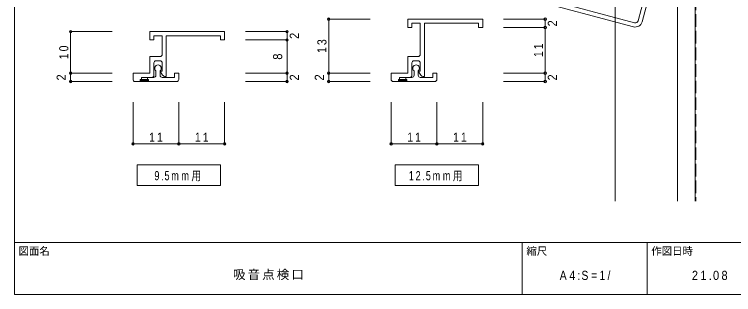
# Model space of a CAD drawing. Units: millimetres on the paper. Extents: x -141 to 141, y -98 to 98.
# Drawn here: x -141 to 31.8, y -97.5 to -30.1 of the extents above; entities that cross this region are included whole.
import ezdxf
from ezdxf.enums import TextEntityAlignment as Align

# ---------------------------------------------------------------- set-up
doc = ezdxf.new("R2010")
doc.units = ezdxf.units.MM
doc.header["$PDMODE"] = 32
doc.header["$PDSIZE"] = 0.6
doc.linetypes.add('DASHED3', pattern=[4, 3, -1])
for name, color, linetype, lineweight in [('0-0_ＫＢ製品', 2, 'Continuous', 9), ('0-2_ハッチ', 7, 'Continuous', 9), ('0-3_寸法', 4, 'Continuous', 9), ('0-5_文字', 7, 'Continuous', 9), ('0-8_他製品', 7, 'Continuous', 9), ('3-1_躯体', 3, 'Continuous', 9), ('3-8_他製品', 7, 'Continuous', 9), ('3-A_ベース', 3, 'Continuous', 9), ('F-0_図面枠', 5, 'Continuous', 9), ('F-5_F-5ﾚｲﾔ', 7, 'Continuous', 9)]:
    doc.layers.add(name, color=color, linetype=linetype, lineweight=lineweight)
doc.styles.add('HGｺﾞｼｯｸM', font='')
doc.styles.get('HGｺﾞｼｯｸM').set_extended_font_data('HGｺﾞｼｯｸM')

msp = doc.modelspace()

# ---------------------------------------------------------------- linework, layer by layer
at = {"layer": '0-0_ＫＢ製品'}
for p, q in [((-46.5, -33.25), (-46.5, -31.25)), ((-28.5, -31.25), (-46.5, -31.25)), ((-43.5, -32.25), (-45.5, -32.25)), ((-45.5, -33.25), (-45.5, -32.25)), ((-43.5, -39.75), (-43.5, -32.25)), ((-42.5, -45.05), (-42.5, -32.25)), ((-108.5, -36.25), (-108.5, -34.25)), ((-90.5, -34.25), (-108.5, -34.25)), ((-46.5, -33.25), (-45.5, -33.25)), ((-108.5, -36.25), (-107.5, -36.25)), ((-105.5, -35.25), (-107.5, -35.25)), ((-107.5, -36.25), (-107.5, -35.25)), ((-105.5, -39.75), (-105.5, -35.25)), ((-104.5, -45.05), (-104.5, -35.25)), ((-106, -40.25), (-108.5, -40.25)), ((-108.5, -44.25), (-108.5, -40.25)), ((-106, -41.25), (-107, -41.25)), ((-44, -40.25), (-46.5, -40.25)), ((-46.5, -44.25), (-46.5, -40.25)), ((-44, -41.25), (-45, -41.25)), ((-107.5, -44.75), (-107.5, -41.75)), ((-105.5, -43.751), (-105.5, -41.75)), ((-45.5, -44.75), (-45.5, -41.75)), ((-43.5, -43.751), (-43.5, -41.75)), ((-108.5, -44.25), (-112.5, -44.25)), ((-112.5, -45.75), (-112.5, -44.25)), ((-107, -43.675), (-107, -44.75)), ((-106, -44.75), (-106, -43.674)), ((-105.5, -43.751), (-106, -43.751)), ((-106, -43.751), (-105.39, -44.687)), ((-102.5, -44.25), (-102.5, -45.25)), ((-102.5, -44.25), (-101.5, -44.25)), ((-101.5, -45.75), (-101.5, -44.25)), ((-46.5, -44.25), (-50.5, -44.25)), ((-50.5, -45.75), (-50.5, -44.25)), ((-45, -43.675), (-45, -44.75)), ((-44, -44.75), (-44, -43.674)), ((-43.5, -43.751), (-44, -43.751)), ((-44, -43.751), (-43.39, -44.687)), ((-40.5, -44.25), (-40.5, -45.25)), ((-40.5, -44.25), (-39.5, -44.25)), ((-39.5, -45.75), (-39.5, -44.25)), ((-112, -46.25), (-110.75, -46.25)), ((-108, -45.25), (-110.5, -45.25)), ((-110.5, -45.25), (-110.5, -45.75)), ((-107.5, -45.25), (-109, -45.25)), ((-109, -45.25), (-109, -45.75)), ((-102, -46.25), (-108.75, -46.25)), ((-105.5, -45.25), (-102.5, -45.25)), ((-104.72, -45.05), (-104.5, -45.05)), ((-50, -46.25), (-48.75, -46.25)), ((-46, -45.25), (-48.5, -45.25)), ((-48.5, -45.25), (-48.5, -45.75)), ((-45.5, -45.25), (-47, -45.25)), ((-47, -45.25), (-47, -45.75)), ((-40, -46.25), (-46.75, -46.25)), ((-43.5, -45.25), (-40.5, -45.25)), ((-42.72, -45.05), (-42.5, -45.05))]:
    msp.add_line(p, q, dxfattribs=at)
for points in [[(-29.5, -33.25), (-29.5, -32.25), (-42.5, -32.25)], [(-29.5, -33.25), (-28.5, -33.25), (-28.5, -31.25)], [(-91.5, -36.25), (-90.5, -36.25), (-90.5, -34.25)], [(-91.5, -36.25), (-91.5, -35.25), (-104.5, -35.25)]]:
    msp.add_lwpolyline(points, dxfattribs=at)
for centre, radius, start, end in [((-107, -41.75), 0.5, 90, 180), ((-106, -39.75), 0.5, 270, 0), ((-106, -41.75), 0.5, 0, 90), ((-45, -41.75), 0.5, 90, 180), ((-44, -39.75), 0.5, 270, 0), ((-44, -41.75), 0.5, 0, 90), ((-106.5, -43.05), 0.8, 308.68222, 231.31784), ((-44.5, -43.05), 0.8, 308.68222, 231.31784), ((-108, -44.75), 0.5, 270, 0), ((-107.5, -44.75), 0.5, 270, 0), ((-105.5, -44.75), 0.5, 180, 270), ((-104.72, -44.25), 0.8, 213.07763, 270), ((-46, -44.75), 0.5, 270, 0), ((-45.5, -44.75), 0.5, 270, 0), ((-43.5, -44.75), 0.5, 180, 270), ((-42.72, -44.25), 0.8, 213.07763, 270), ((-112, -45.75), 0.5, 180, 270), ((-102, -45.75), 0.5, 270, 0), ((-50, -45.75), 0.5, 180, 270), ((-40, -45.75), 0.5, 270, 0)]:
    msp.add_arc(centre, radius, start, end, dxfattribs=at)
at = {"layer": '0-2_ハッチ'}
for p, q in [((-110.604, -45.75), (-110.75, -45.896)), ((-110.428, -45.75), (-110.75, -46.072)), ((-110.251, -45.75), (-110.75, -46.249)), ((-110.074, -45.75), (-110.574, -46.25)), ((-109.897, -45.75), (-110.397, -46.25)), ((-109.72, -45.75), (-110.22, -46.25)), ((-109.544, -45.75), (-110.044, -46.25)), ((-109.367, -45.75), (-109.867, -46.25)), ((-109.19, -45.75), (-109.69, -46.25)), ((-109.013, -45.75), (-109.513, -46.25)), ((-108.837, -45.75), (-109.337, -46.25)), ((-108.75, -45.84), (-109.16, -46.25)), ((-108.75, -46.017), (-108.983, -46.25)), ((-108.75, -46.194), (-108.806, -46.25)), ((-48.604, -45.75), (-48.75, -45.896)), ((-48.428, -45.75), (-48.75, -46.072)), ((-48.251, -45.75), (-48.75, -46.249)), ((-48.074, -45.75), (-48.574, -46.25)), ((-47.897, -45.75), (-48.397, -46.25)), ((-47.72, -45.75), (-48.22, -46.25)), ((-47.544, -45.75), (-48.044, -46.25)), ((-47.367, -45.75), (-47.867, -46.25)), ((-47.19, -45.75), (-47.69, -46.25)), ((-47.013, -45.75), (-47.513, -46.25)), ((-46.837, -45.75), (-47.337, -46.25)), ((-46.75, -45.84), (-47.16, -46.25)), ((-46.75, -46.017), (-46.983, -46.25)), ((-46.75, -46.194), (-46.806, -46.25))]:
    msp.add_line(p, q, dxfattribs=at)
at = {"layer": '0-3_寸法'}
for p, q in [((-65.5, -44.25), (-65.5, -31.25)), ((-65.5, -31.25), (-55.5, -31.25)), ((-13.5, -31.25), (-23.5, -31.25)), ((-13.5, -31.25), (-13.5, -33.25)), ((-127.5, -44.25), (-127.5, -34.25)), ((-127.5, -34.25), (-117.5, -34.25)), ((-75.5, -34.25), (-85.5, -34.25)), ((-75.5, -34.25), (-75.5, -36.25)), ((-13.5, -33.25), (-23.5, -33.25)), ((-13.5, -33.25), (-13.5, -44.25)), ((-75.5, -36.25), (-85.5, -36.25)), ((-75.5, -36.25), (-75.5, -44.25)), ((-127.5, -46.25), (-127.5, -44.25)), ((-127.5, -44.25), (-117.5, -44.25)), ((-75.5, -44.25), (-85.5, -44.25)), ((-75.5, -44.25), (-75.5, -46.25)), ((-65.5, -46.25), (-65.5, -44.25)), ((-65.5, -44.25), (-55.5, -44.25)), ((-13.5, -44.25), (-23.5, -44.25)), ((-13.5, -44.25), (-13.5, -46.25)), ((-127.5, -46.25), (-117.5, -46.25)), ((-75.5, -46.25), (-85.5, -46.25)), ((-65.5, -46.25), (-55.5, -46.25)), ((-13.5, -46.25), (-23.5, -46.25)), ((-112.5, -61.25), (-112.5, -51.25)), ((-101.5, -61.25), (-101.5, -51.25)), ((-90.5, -61.25), (-90.5, -51.25)), ((-50.5, -61.25), (-50.5, -51.25)), ((-39.5, -61.25), (-39.5, -51.25)), ((-28.5, -61.25), (-28.5, -51.25)), ((-112.5, -61.25), (-101.5, -61.25)), ((-101.5, -61.25), (-90.5, -61.25)), ((-50.5, -61.25), (-39.5, -61.25)), ((-39.5, -61.25), (-28.5, -61.25))]:
    msp.add_line(p, q, dxfattribs=at)
for p in [(-65.5, -31.25), (-13.5, -31.25), (-127.5, -34.25), (-75.5, -34.25), (-13.5, -33.25), (-75.5, -36.25), (-127.5, -44.25), (-75.5, -44.25), (-65.5, -44.25), (-13.5, -44.25), (-127.5, -46.25), (-75.5, -46.25), (-65.5, -46.25), (-13.5, -46.25), (-112.5, -61.25), (-101.5, -61.25), (-90.5, -61.25), (-50.5, -61.25), (-39.5, -61.25), (-28.5, -61.25)]:
    msp.add_point(p, dxfattribs=at)
at = {"layer": '0-5_文字'}
for points in [[(-111.5, -71.25), (-91.5, -71.25), (-91.5, -66.25), (-111.5, -66.25)], [(-49.5, -71.25), (-29.5, -71.25), (-29.5, -66.25), (-49.5, -66.25)]]:
    msp.add_lwpolyline(points, close=True, dxfattribs=at)
at = {"layer": '0-8_他製品'}
for p, q in [((-108.75, -45.75), (-110.75, -45.75)), ((-110.75, -45.75), (-110.75, -46.25)), ((-46.75, -45.75), (-48.75, -45.75)), ((-48.75, -45.75), (-48.75, -46.25))]:
    msp.add_line(p, q, dxfattribs=at)
for points in [[(-108.75, -45.75), (-108.75, -46.25), (-110.75, -46.25)], [(-46.75, -45.75), (-46.75, -46.25), (-48.75, -46.25)]]:
    msp.add_lwpolyline(points, dxfattribs=at)
at = {"layer": '3-1_躯体'}
for p, q in [((18.333, -75), (18.333, -26.083)), ((22.5, -75), (22.5, -26.083))]:
    msp.add_line(p, q, dxfattribs=at)
at = {"layer": '3-8_他製品'}
for p, q in [((3.333, -75), (3.333, 87.5)), ((18.333, -75), (18.333, -18.75))]:
    msp.add_line(p, q, dxfattribs=at)
at = {"layer": '3-8_他製品', "linetype": 'DASHED3'}
msp.add_line((22.667, -26.083), (22.667, -75), dxfattribs=at)
at = {"layer": '3-A_ベース'}
for p, q in [((16.578, -2.676), (8.814, -31.653)), ((17.544, -2.934), (9.78, -31.912)), ((7.739, -33.091), (-21.239, -25.326)), ((7.997, -32.125), (-20.98, -24.36))]:
    msp.add_line(p, q, dxfattribs=at)
for radius in [1.667, 0.667]:
    msp.add_arc((8.17, -31.481), radius, 255, 345, dxfattribs=at)
at = {"layer": 'F-0_図面枠'}
for p, q in [((-141, -97.5), (-141, 97.5)), ((-141, -85), (141, -85)), ((-19, -97.5), (-19, -85)), ((11, -97.5), (11, -85)), ((141, -97.5), (-141, -97.5))]:
    msp.add_line(p, q, dxfattribs=at)

# ---------------------------------------------------------------- texts
at = {"layer": '0-3_寸法', "color": 7, "style": 'HGｺﾞｼｯｸM', "width": 0.9}
for s, p in [('2', (-10, -33)), ('2', (-72, -36)), ('8', (-76, -41)), ('2', (-128, -46)), ('2', (-72, -46)), ('2', (-66, -46)), ('2', (-10, -46))]:
    msp.add_text(s, height=2.199, rotation=90, dxfattribs=at).set_placement(p, align=Align.BOTTOM_LEFT)
at = {"layer": '0-3_寸法', "color": 7, "char_height": 2.199, "attachment_point": 7, "rotation": 90, "style": 'HGｺﾞｼｯｸM'}
for s, insert in [('\\T1.36;\\W0.85;13', (-66, -39.375)), ('\\T1.36;\\W0.85;10', (-128, -40.875)), ('\\T1.36;\\W0.85;11', (-14, -40.375))]:
    msp.add_mtext(s, dxfattribs=dict(at, insert=insert))
at = {"layer": '0-3_寸法', "color": 7, "char_height": 2.199, "attachment_point": 7, "style": 'HGｺﾞｼｯｸM'}
for insert in [(-108.625, -60.75), (-97.625, -60.75), (-46.625, -60.75), (-35.625, -60.75)]:
    msp.add_mtext('\\T1.36;\\W0.85;11', dxfattribs=dict(at, insert=insert))
at = {"layer": '0-5_文字', "char_height": 2.199, "attachment_point": 7, "style": 'HGｺﾞｼｯｸM'}
for s, insert in [('\\T1.32;\\W0.75;9.5mm用', (-107.375, -70.25)), ('\\T1.33;\\W0.75;12.5mm用', (-46.25, -70.25))]:
    msp.add_mtext(s, dxfattribs=dict(at, insert=insert))
at = {"layer": 'F-0_図面枠', "color": 7, "style": 'HGｺﾞｼｯｸM'}
msp.add_text('図面名', height=1.833, dxfattribs=at).set_placement((-140, -88.5), align=Align.BOTTOM_LEFT)
at = {"layer": 'F-5_F-5ﾚｲﾔ', "style": 'HGｺﾞｼｯｸM'}
for s, p in [('縮尺', (-18, -88.5)), ('作図日時', (12, -88.5))]:
    msp.add_text(s, height=1.833, dxfattribs=at).set_placement(p, align=Align.BOTTOM_LEFT)
at = {"layer": 'F-5_F-5ﾚｲﾔ', "char_height": 2.199, "attachment_point": 7, "style": 'HGｺﾞｼｯｸM'}
for s, insert in [('\\T1.17;吸音点検口', (-88.5, -94)), ('\\T1.39;\\W0.85;A4:S=1/', (-10, -94)), ('\\T1.38;\\W0.9;21.08', (21.75, -94))]:
    msp.add_mtext(s, dxfattribs=dict(at, insert=insert))

doc.saveas('drawing.dxf')
